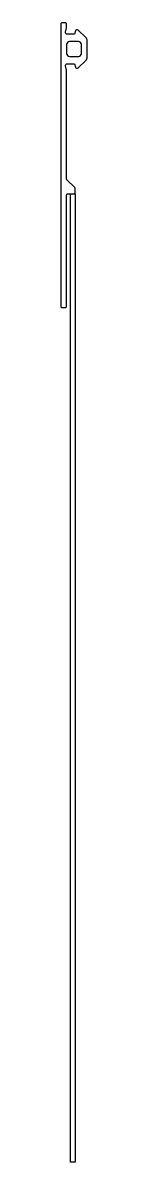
# Model space of a CAD drawing. Header units: millimetres. Extents: x -5 to 0, y -195 to 5.
import ezdxf

# ---------------------------------------------------------------- set-up
doc = ezdxf.new("R2010")
doc.units = ezdxf.units.MM

msp = doc.modelspace()

# ---------------------------------------------------------------- linework, layer by layer
for points in [[(-4, -3.69), (-4.19, -2.98, -0.493145), (-3.9, -2.6), (-2.6, -2.6), (-2.45, -3.18, 0.57735), (-1.94, -3.31), (-0.63, -2, 0.198912), (-0.4, -1.44), (-0.4, 1.44, 0.198912), (-0.63, 2), (-1.94, 3.31, 0.57735), (-2.45, 3.18), (-2.6, 2.6), (-3.9, 2.6, -0.493145), (-4.19, 2.98), (-4, 3.69), (-4, 4.4, 0.414214), (-4.2, 4.6), (-4.8, 4.6, 0.414214), (-5, 4.4), (-5, -45.2, 0.414214), (-4.8, -45.4), (-4.2, -45.4, 0.414214), (-4, -45.2), (-4, -25.6, -0.414214), (-3.8, -25.4), (-2.7, -25.4, 0.414214), (-2.5, -25.2), (-2.5, -24.48, 0.198912), (-2.56, -24.34), (-3.94, -22.96, -0.198912), (-4, -22.82), (-4, -3.69)], [(-4, -0.8, 0.414214), (-3.5, -1.3), (-1.9, -1.3, 0.414214), (-1.4, -0.8), (-1.4, 0.8, 0.414214), (-1.9, 1.3), (-3.5, 1.3, 0.414214), (-4, 0.8), (-4, -0.8)]]:
    msp.add_lwpolyline(points, format="xyb", close=True)
msp.add_lwpolyline([(-3.3, -195.4), (-3.3, -25.4), (-2.5, -25.4), (-2.5, -195.4)], close=True)

doc.saveas('drawing.dxf')
